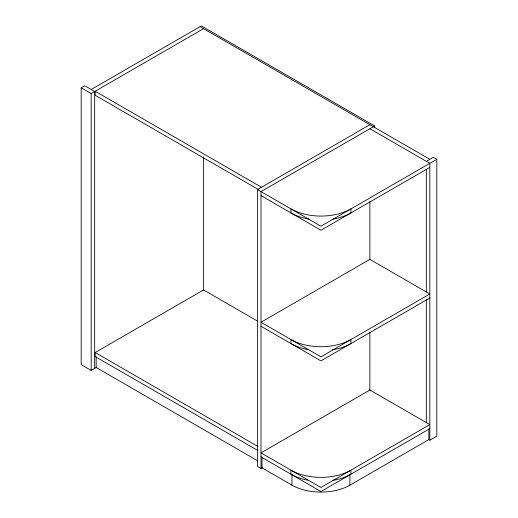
<?xml version="1.0" encoding="UTF-8"?>
<svg xmlns="http://www.w3.org/2000/svg" width="518" height="518" viewBox="0 0 518 518"><rect width="100%" height="100%" fill="white"/><g stroke="black" fill="none" stroke-linecap="round" stroke-linejoin="round"><path stroke-width="0.78" d="M96.762 367.171L91.174 370.396L81.184 364.633L81.184 87.788L84.68 85.768L94.671 91.537L94.671 368.382M91.174 89.517L201.36 25.9L374.682 125.965L374.682 127.583M81.184 87.788L91.174 93.551L203.555 28.671M262.393 467.637L261.001 468.447L257.504 466.427L257.504 189.582L369.884 124.696M374.682 125.965L261.001 191.602L261.001 468.447M258.003 450.569L95.17 356.559L95.17 352.518L203.555 289.944L257.368 321.011M426.327 161.325L433.32 157.284L436.816 159.304L436.816 436.15L429.823 440.183L428.425 439.381M436.816 159.304L320.933 226.204L257.504 189.582M429.823 167.379L320.933 230.245L261.001 195.636M429.823 298.012L320.933 360.878L261.001 326.275M429.823 428.651L320.933 491.517L261.001 456.908M261.998 457.103L261.998 467.871L291.964 485.172A40.967 23.653 0 0 0 349.909 485.172L428.826 439.607L428.826 428.839M200.058 26.651L429.823 159.304M369.884 128.736L429.823 163.338L429.823 440.183M261.499 187.276L95.17 91.246L95.17 95.286L258.003 189.297M95.17 352.518L258.003 446.529M257.601 460.722L96.167 367.515L96.167 356.747M426.327 169.392L426.327 292.074M426.327 299.339L426.327 422.83M369.884 201.379L369.884 259.492M369.884 332.129L369.884 390.242M349.909 474.404L349.909 485.172M291.964 474.404L291.964 485.172M203.555 156.999L203.555 290.177M91.174 93.551L91.174 370.396M332.439 480.464A42.385 24.469 0 0 0 350.906 474.216L350.906 470.176A42.385 24.469 0 0 1 290.967 470.176L290.967 474.216A42.385 24.469 0 0 0 307.841 480.186M332.439 219.192A42.385 24.469 0 0 0 350.906 212.943L350.906 208.903A42.385 24.469 0 0 1 290.967 208.903L290.967 212.943A42.385 24.469 0 0 0 309.434 219.192M332.439 349.825A42.385 24.469 0 0 0 350.906 343.576L350.906 339.543A42.385 24.469 0 0 1 290.967 339.543L290.967 343.576A42.385 24.469 0 0 0 307.841 349.546M369.884 259.369L261.001 322.235L320.933 356.844L429.823 293.978L369.884 259.369M369.884 390.009L261.001 452.874L320.933 487.477L429.823 424.611L369.884 390.009"/></g></svg>
